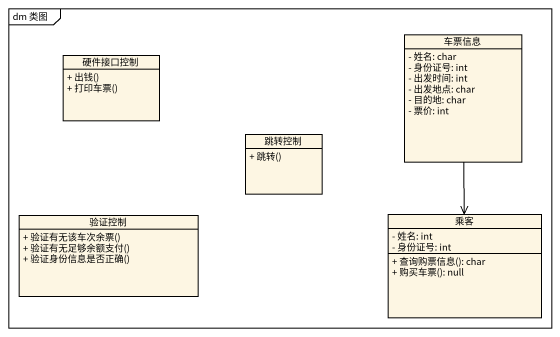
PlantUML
@startuml
mainframe dm 类图
hide circle
hide empty members
skinparam classAttributeIconSize 0
class 车票信息 {
  - 姓名: char
  - 身份证号: int
  - 出发时间: int
  - 出发地点: char
  - 目的地: char
  - 票价: int
}
class 硬件接口控制 {
  + 出钱()
  + 打印车票()
}
class 跳转控制 {
  + 跳转()
}
class 验证控制 {
  + 验证有无该车次余票()
  + 验证有无足够余额支付()
  + 验证身份信息是否正确()
}
class 乘客 {
  - 姓名: int
  - 身份证号: int
  + 查询购票信息(): char
  + 购买车票(): null
}
车票信息 --> 乘客
@enduml
